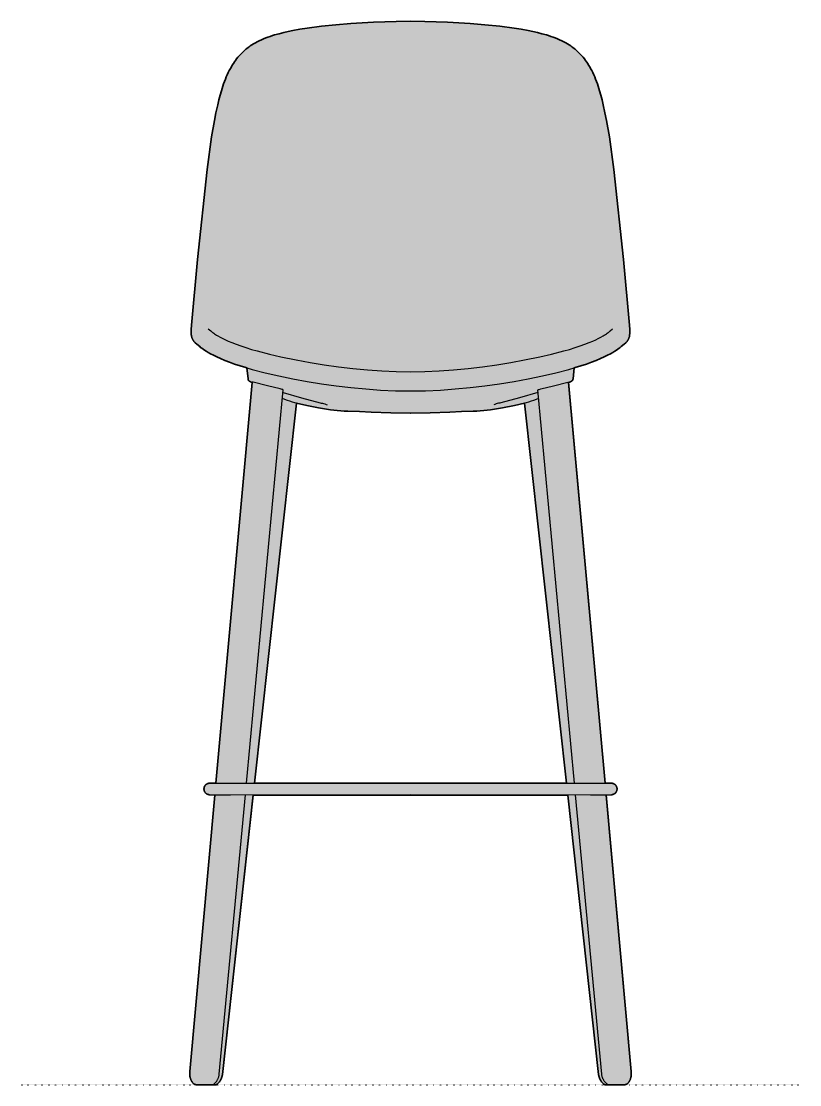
# Model space of a CAD drawing. Header units: millimetres. Extents: x 0 to 1859, y -911 to 1112.
# Drawn here: x 0 to 814, y 0 to 1112 of the extents above; entities that cross this region are included whole.
import ezdxf

# ---------------------------------------------------------------- set-up
doc = ezdxf.new("R2010")
doc.units = ezdxf.units.MM
doc.linetypes.add('Dots', pattern=[1, 0, -1])
doc.layers.add('Blocks', color=7, linetype='Continuous')
doc.layers.add('Blocks$Fill', color=7, linetype='Continuous', true_color=0xffffff)
for name, color, linetype, lineweight, true_color in [('Blocks$Inner', 7, 'Continuous', 25, 0x007f00), ('Blocks$Outline', 7, 'Continuous', 35, 0xff3f3f), ('Groud', 7, 'Dots', 25, 0x243775)]:
    doc.layers.add(name, color=color, linetype=linetype, lineweight=lineweight, true_color=true_color)

# ---------------------------------------------------------------- blocks, each defined once
blk = doc.blocks.new('Neu 12 Barstool Front')
at = {"layer": 'Blocks$Fill'}
h = blk.add_hatch(color=256, dxfattribs=at)
h.paths.add_polyline_path([(177.7, 789.6), (184.2, 862.6), (194.3, 956.7), (199, 990.9), (201.9, 1007.9), (203.6, 1016.2), (205.4, 1024.5), (206.6, 1029.5), (207.9, 1034.4), (209.3, 1039.2), (210.8, 1044), (211.6, 1046.4), (212.5, 1048.8), (213.4, 1051.2), (214.4, 1053.6), (215.4, 1055.9), (216.4, 1058.1), (217.5, 1060.3), (218.7, 1062.5), (219.7, 1064.3), (220.7, 1066), (221.8, 1067.7), (222.9, 1069.3), (224, 1070.9), (225.2, 1072.5), (226.4, 1074.1), (227.8, 1075.7), (229.1, 1077.2), (230.5, 1078.6), (231.6, 1079.6), (232.7, 1080.6), (233.7, 1081.6), (234.8, 1082.5), (236, 1083.4), (237.1, 1084.3), (238.3, 1085.2), (239.5, 1086), (241.2, 1087.1), (243, 1088.2), (244.8, 1089.3), (246.6, 1090.3), (248.8, 1091.4), (251.1, 1092.4), (253.3, 1093.4), (255.6, 1094.4), (257.9, 1095.2), (260.2, 1096), (262.6, 1096.8), (264.9, 1097.5), (269.6, 1098.8), (274.4, 1100), (279.2, 1101.1), (284.1, 1102.1), (291.4, 1103.4), (298.8, 1104.6), (313.8, 1106.6), (329.1, 1108.2), (344.6, 1109.4), (368.2, 1110.8), (391.9, 1111.6), (407, 1111.8), (422.1, 1111.6), (445.8, 1110.8), (469.4, 1109.4), (484.9, 1108.2), (500.3, 1106.6), (515.3, 1104.6), (522.7, 1103.4), (529.9, 1102.1), (534.8, 1101.1), (539.7, 1100), (544.4, 1098.8), (549.1, 1097.5), (551.5, 1096.8), (553.8, 1096), (556.1, 1095.2), (558.4, 1094.4), (560.7, 1093.4), (563, 1092.4), (565.2, 1091.4), (567.4, 1090.3), (569.3, 1089.3), (571.1, 1088.2), (572.9, 1087.1), (574.6, 1086), (575.8, 1085.2), (576.9, 1084.3), (578.1, 1083.4), (579.2, 1082.5), (580.3, 1081.6), (581.4, 1080.6), (582.5, 1079.6), (583.5, 1078.6), (584.9, 1077.2), (586.3, 1075.7), (587.6, 1074.1), (588.9, 1072.5), (590.1, 1070.9), (591.2, 1069.3), (592.3, 1067.7), (593.3, 1066), (594.4, 1064.3), (595.4, 1062.5), (596.5, 1060.3), (597.6, 1058.1), (598.7, 1055.9), (599.7, 1053.6), (600.6, 1051.2), (601.5, 1048.8), (602.4, 1046.4), (603.2, 1044), (604.7, 1039.2), (606.1, 1034.4), (607.4, 1029.5), (608.6, 1024.5), (610.4, 1016.2), (612.1, 1007.9), (615.1, 990.9), (619.7, 956.7), (629.8, 862.6), (636.1, 794.1), (636.3, 789.6), (636.4, 788.4), (636.4, 787.2), (636.4, 786.3), (636.3, 785.3), (636.3, 784.5), (636.2, 784.2), (636.2, 783.8), (636.1, 783.4), (636.1, 783.1), (636, 782.7), (636, 782.4), (635.9, 782), (635.8, 781.7), (635.7, 781.4), (635.6, 781.1), (635.5, 780.8), (635.4, 780.5), (635.3, 780.2), (635.1, 779.9), (635, 779.6), (634.9, 779.3), (634.7, 779), (634.6, 778.7), (634.4, 778.4), (634.2, 778.1), (634, 777.9), (633.9, 777.6), (633.7, 777.3), (633.5, 777.1), (633.2, 776.8), (633, 776.6), (632.8, 776.3), (632.6, 776.1), (632.3, 775.8), (632.1, 775.6), (630.5, 774.2), (627.4, 771.6), (626.4, 770.8), (625.3, 769.9), (623.9, 769), (622.4, 767.9), (620.7, 766.8), (618.7, 765.6), (616.1, 764.2), (613.1, 762.6), (609.7, 760.9), (605.7, 759.1), (601.3, 757.2), (596.4, 755.4), (591, 753.4), (585.2, 751.5), (579.1, 749.7), (578.2, 749.4), (577, 737.7), (577, 737.6), (576.9, 737.6), (576.9, 737.5), (576.9, 737.4), (576.9, 737.3), (576.9, 737.3), (576.8, 737.2), (576.8, 737.1), (576.8, 737), (576.8, 737), (576.7, 736.9), (576.7, 736.8), (576.7, 736.7), (576.6, 736.7), (576.6, 736.6), (576.6, 736.6), (576.5, 736.5), (576.5, 736.4), (576.4, 736.4), (576.4, 736.3), (576.4, 736.3), (576.3, 736.2), (576.3, 736.2), (576.2, 736.1), (576.2, 736), (576.1, 736), (576, 735.9), (575.9, 735.8), (575.9, 735.8), (575.8, 735.7), (575.7, 735.6), (575.7, 735.6), (575.6, 735.6), (575.6, 735.5), (575.5, 735.5), (575.4, 735.5), (575.4, 735.4), (575.2, 735.4), (575.2, 735.3), (575, 735.2), (574.8, 735.2), (574.3, 735), (572.4, 734.3), (610.5, 315.2), (617.2, 315.2), (617.3, 315.2), (617.5, 315.2), (617.6, 315.2), (617.8, 315.1), (617.9, 315.1), (618, 315.1), (618.2, 315.1), (618.3, 315), (618.5, 315), (618.6, 315), (618.7, 314.9), (618.9, 314.9), (619, 314.8), (619.2, 314.8), (619.3, 314.7), (619.4, 314.7), (619.6, 314.6), (619.7, 314.6), (619.8, 314.5), (620, 314.4), (620.1, 314.3), (620.2, 314.3), (620.3, 314.2), (620.5, 314.1), (620.6, 314), (620.7, 313.9), (620.8, 313.8), (620.9, 313.7), (621, 313.6), (621.2, 313.5), (621.3, 313.4), (621.4, 313.3), (621.5, 313.2), (621.6, 313.1), (621.6, 313), (621.7, 312.9), (621.8, 312.8), (621.9, 312.7), (622, 312.5), (622.1, 312.4), (622.2, 312.3), (622.2, 312.2), (622.3, 312), (622.4, 311.9), (622.4, 311.8), (622.5, 311.6), (622.6, 311.5), (622.6, 311.3), (622.7, 311.2), (622.7, 311.1), (622.8, 310.9), (622.8, 310.8), (622.8, 310.6), (622.9, 310.5), (622.9, 310.4), (622.9, 310.2), (622.9, 310.1), (623, 309.9), (623, 309.8), (623, 309.6), (623, 309.5), (623, 309.3), (623, 309.2), (623, 309), (623, 308.9), (623, 308.8), (623, 308.6), (623, 308.5), (622.9, 308.3), (622.9, 308.2), (622.9, 308), (622.9, 307.9), (622.8, 307.7), (622.8, 307.6), (622.8, 307.5), (622.7, 307.3), (622.7, 307.2), (622.6, 307), (622.6, 306.9), (622.5, 306.8), (622.4, 306.6), (622.4, 306.5), (622.3, 306.4), (622.2, 306.2), (622.2, 306.1), (622.1, 306), (622, 305.8), (621.9, 305.7), (621.8, 305.6), (621.7, 305.5), (621.6, 305.4), (621.6, 305.3), (621.5, 305.2), (621.4, 305.1), (621.3, 304.9), (621.2, 304.9), (621.1, 304.8), (621, 304.7), (620.9, 304.6), (620.8, 304.5), (620.6, 304.4), (620.5, 304.3), (620.4, 304.2), (620.3, 304.2), (620.2, 304.1), (620.1, 304), (619.9, 304), (619.8, 303.9), (619.7, 303.8), (619.6, 303.8), (619.5, 303.7), (619.4, 303.7), (619.2, 303.6), (619.1, 303.6), (619, 303.5), (618.9, 303.5), (618.7, 303.4), (618.6, 303.4), (618.5, 303.4), (618.3, 303.3), (618.2, 303.3), (618.1, 303.3), (617.9, 303.3), (617.8, 303.2), (617.7, 303.2), (617.5, 303.2), (611.6, 302.8), (637.9, 13.5), (637.9, 12.9), (637.9, 12.3), (637.9, 11.7), (637.9, 11.1), (637.9, 10.4), (637.8, 9.8), (637.7, 9.2), (637.6, 8.5), (637.5, 7.9), (637.4, 7.6), (637.3, 7.3), (637.2, 7), (637.2, 6.7), (637.1, 6.4), (637, 6.1), (636.9, 5.8), (636.8, 5.5), (636.6, 5.2), (636.5, 4.9), (636.4, 4.7), (636.3, 4.4), (636.1, 4.1), (636, 3.9), (635.9, 3.6), (635.7, 3.4), (635.6, 3.1), (635.4, 2.9), (635.3, 2.7), (635.1, 2.5), (634.9, 2.3), (634.8, 2.1), (634.6, 1.9), (634.5, 1.7), (634.3, 1.6), (634.1, 1.4), (633.9, 1.2), (633.8, 1.1), (633.6, 1), (633.5, 0.9), (633.4, 0.8), (633.3, 0.8), (633.2, 0.7), (633.2, 0.7), (633.1, 0.6), (633, 0.6), (632.9, 0.5), (632.8, 0.5), (632.7, 0.4), (632.6, 0.4), (632.5, 0.4), (632.5, 0.3), (632.4, 0.3), (632.3, 0.3), (632.2, 0.2), (632.1, 0.2), (632, 0.2), (631.9, 0.1), (631.8, 0.1), (631.8, 0.1), (631.7, 0.1), (631.6, 0.1), (631.5, 0.1), (631.4, 0), (631.3, 0), (631.2, 0), (631.2, 0), (631.1, 0), (631, 0), (623.7, 0), (610.2, 0), (609.8, 0.3), (609.3, 0.6), (608.9, 0.9), (608.5, 1.3), (608.2, 1.6), (607.8, 2), (607.4, 2.4), (607.1, 2.8), (606.8, 3.2), (606.5, 3.6), (606.2, 4), (605.9, 4.5), (605.6, 4.9), (605.3, 5.4), (605.1, 5.8), (604.9, 6.3), (604.7, 6.8), (604.5, 7.3), (604.3, 7.8), (604.2, 8.3), (604, 8.8), (603.9, 9.3), (603.8, 9.8), (603.7, 10.3), (603.7, 10.8), (571.5, 302.6), (242.5, 302.6), (210.3, 10.3), (210.2, 9.8), (210.1, 9.3), (210, 8.8), (209.9, 8.3), (209.7, 7.8), (209.5, 7.3), (209.4, 6.8), (209.2, 6.3), (208.9, 5.8), (208.7, 5.4), (208.4, 4.9), (208.2, 4.5), (207.9, 4), (207.6, 3.6), (207.3, 3.2), (206.9, 2.8), (206.6, 2.4), (206.2, 2), (205.9, 1.6), (205.5, 1.3), (205.1, 0.9), (204.7, 0.6), (204.3, 0.3), (203.9, 0), (200.4, 0), (183, 0), (183, 0), (182.9, 0), (182.8, 0), (182.7, 0), (182.6, 0), (182.5, 0.1), (182.5, 0.1), (182.4, 0.1), (182.3, 0.1), (182.2, 0.1), (182.1, 0.1), (182, 0.2), (181.9, 0.2), (181.9, 0.2), (181.8, 0.3), (181.7, 0.3), (181.6, 0.3), (181.5, 0.4), (181.4, 0.4), (181.3, 0.4), (181.2, 0.5), (181.2, 0.5), (181.1, 0.6), (181, 0.6), (180.9, 0.7), (180.8, 0.7), (180.7, 0.8), (180.6, 0.8), (180.5, 0.9), (180.4, 1), (180.3, 1.1), (180.1, 1.2), (179.9, 1.4), (179.8, 1.6), (179.6, 1.7), (179.4, 1.9), (179.3, 2.1), (179.1, 2.3), (178.9, 2.5), (178.8, 2.7), (178.6, 2.9), (178.5, 3.1), (178.3, 3.4), (178.2, 3.6), (178, 3.9), (177.9, 4.1), (177.8, 4.4), (177.6, 4.7), (177.5, 4.9), (177.4, 5.2), (177.3, 5.5), (177.2, 5.8), (177.1, 6.1), (177, 6.4), (176.9, 6.7), (176.8, 7), (176.7, 7.3), (176.6, 7.6), (176.6, 7.9), (176.4, 8.5), (176.3, 9.2), (176.2, 9.8), (176.2, 10.4), (176.1, 11.1), (176.1, 11.7), (176.1, 12.3), (176.1, 12.9), (176.1, 13.5), (176.2, 14), (202.5, 302.8), (196.4, 303.2), (196.2, 303.2), (196.1, 303.3), (196, 303.3), (195.8, 303.3), (195.7, 303.3), (195.6, 303.4), (195.4, 303.4), (195.3, 303.4), (195.2, 303.5), (195.1, 303.5), (194.9, 303.6), (194.8, 303.6), (194.7, 303.7), (194.6, 303.7), (194.4, 303.8), (194.3, 303.8), (194.2, 303.9), (194.1, 304), (194, 304), (193.9, 304.1), (193.8, 304.2), (193.7, 304.2), (193.5, 304.3), (193.4, 304.4), (193.3, 304.5), (193.2, 304.6), (193.1, 304.7), (193, 304.8), (192.9, 304.9), (192.8, 304.9), (192.7, 305.1), (192.6, 305.2), (192.5, 305.3), (192.4, 305.4), (192.3, 305.5), (192.2, 305.6), (192.1, 305.7), (192, 305.8), (192, 306), (191.9, 306.1), (191.8, 306.2), (191.7, 306.4), (191.7, 306.5), (191.6, 306.6), (191.5, 306.8), (191.5, 306.9), (191.4, 307), (191.4, 307.2), (191.3, 307.3), (191.3, 307.5), (191.2, 307.6), (191.2, 307.7), (191.2, 307.9), (191.1, 308), (191.1, 308.2), (191.1, 308.3), (191.1, 308.5), (191.1, 308.6), (191, 308.8), (191, 308.9), (191, 309), (191, 309.2), (191, 309.3), (191, 309.5), (191, 309.6), (191.1, 309.8), (191.1, 309.9), (191.1, 310.1), (191.1, 310.2), (191.1, 310.4), (191.2, 310.5), (191.2, 310.6), (191.2, 310.8), (191.3, 310.9), (191.3, 311.1), (191.4, 311.2), (191.4, 311.3), (191.5, 311.5), (191.5, 311.6), (191.6, 311.8), (191.7, 311.9), (191.7, 312), (191.8, 312.2), (191.9, 312.3), (192, 312.4), (192, 312.5), (192.1, 312.7), (192.2, 312.8), (192.3, 312.9), (192.4, 313), (192.5, 313.1), (192.6, 313.2), (192.7, 313.3), (192.8, 313.4), (192.9, 313.5), (193, 313.6), (193.1, 313.7), (193.2, 313.8), (193.3, 313.9), (193.5, 314), (193.6, 314.1), (193.7, 314.2), (193.8, 314.3), (193.9, 314.3), (194.1, 314.4), (194.2, 314.5), (194.3, 314.6), (194.5, 314.6), (194.6, 314.7), (194.7, 314.7), (194.9, 314.8), (195, 314.8), (195.2, 314.9), (195.3, 314.9), (195.4, 315), (195.6, 315), (195.7, 315), (195.9, 315.1), (196, 315.1), (196.1, 315.1), (196.3, 315.1), (196.4, 315.2), (196.6, 315.2), (196.7, 315.2), (196.9, 315.2), (203.6, 315.2), (241.6, 734.3), (239.2, 735.2), (239.1, 735.2), (238.9, 735.3), (238.8, 735.4), (238.7, 735.4), (238.6, 735.5), (238.5, 735.5), (238.5, 735.5), (238.4, 735.6), (238.4, 735.6), (238.3, 735.6), (238.3, 735.7), (238.2, 735.8), (238.1, 735.8), (238, 735.9), (238, 736), (237.9, 736), (237.8, 736.1), (237.8, 736.2), (237.7, 736.2), (237.7, 736.3), (237.6, 736.3), (237.6, 736.4), (237.6, 736.4), (237.5, 736.5), (237.5, 736.6), (237.5, 736.6), (237.4, 736.7), (237.4, 736.7), (237.3, 736.8), (237.3, 736.9), (237.3, 737), (237.3, 737), (237.2, 737.1), (237.2, 737.2), (237.2, 737.3), (237.2, 737.3), (237.1, 737.4), (237.1, 737.5), (237.1, 737.6), (237.1, 737.6), (237.1, 737.7), (237.1, 737.8), (235.9, 749.4), (228.8, 751.5), (223, 753.4), (217.7, 755.4), (212.8, 757.2), (208.3, 759.1), (204.4, 760.9), (200.9, 762.6), (197.9, 764.2), (195.3, 765.6), (193.4, 766.8), (191.7, 767.9), (190.1, 769), (188.8, 769.9), (187.6, 770.8), (186.7, 771.6), (183.6, 774.2), (182, 775.6), (181.7, 775.8), (181.5, 776.1), (181.2, 776.3), (181, 776.6), (180.8, 776.8), (180.6, 777.1), (180.4, 777.3), (180.2, 777.6), (180, 777.9), (179.8, 778.1), (179.6, 778.4), (179.5, 778.7), (179.3, 779), (179.2, 779.3), (179, 779.6), (178.9, 779.9), (178.8, 780.2), (178.7, 780.5), (178.5, 780.8), (178.4, 781.1), (178.3, 781.4), (178.3, 781.7), (178.2, 782), (178.1, 782.4), (178, 782.7), (178, 783.1), (177.9, 783.4), (177.8, 783.8), (177.8, 784.2), (177.8, 784.5), (177.7, 785.3), (177.7, 786.3), (177.7, 787.2), (177.7, 788.4)], flags=0)
h.paths.add_polyline_path([(526.2, 712.6), (503.2, 707.7), (490.8, 705.6), (487.2, 705.1), (483.6, 704.7), (479.9, 704.5), (476.3, 704.3), (427.6, 702.3), (407.1, 702), (386.4, 702.3), (365.8, 703.2), (334.1, 704.5), (330.5, 704.7), (326.9, 705.1), (323.3, 705.6), (310.8, 707.7), (298.5, 710.2), (287.8, 712.6), (243.9, 315.2), (570.1, 315.2)], flags=0)
at = {"layer": 'Blocks$Inner'}
blk.add_lwpolyline([(177.7, 789.6), (177.7, 788.4), (177.7, 787.2), (177.7, 786.3), (177.7, 785.3), (177.8, 784.5), (177.8, 784.2), (177.8, 783.8), (177.9, 783.4), (178, 783.1), (178, 782.7), (178.1, 782.4), (178.2, 782), (178.3, 781.7), (178.3, 781.4), (178.4, 781.1), (178.5, 780.8), (178.7, 780.5), (178.8, 780.2), (178.9, 779.9), (179, 779.6), (179.2, 779.3), (179.3, 779), (179.5, 778.7), (179.6, 778.4), (179.8, 778.1), (180, 777.9), (180.2, 777.6), (180.4, 777.3), (180.6, 777.1), (180.8, 776.8), (181, 776.6), (181.2, 776.3), (181.5, 776.1), (181.7, 775.8), (182, 775.6), (183.6, 774.2), (186.7, 771.6), (187.6, 770.8), (188.8, 769.9), (190.1, 769), (191.7, 767.9), (193.4, 766.8), (195.3, 765.6), (197.9, 764.2), (200.9, 762.6), (204.4, 760.9), (208.3, 759.1), (212.8, 757.2), (217.7, 755.4), (223, 753.4), (228.8, 751.5), (234.9, 749.7), (241.4, 747.8), (254.9, 744.3), (269.2, 741), (283.9, 738), (298.8, 735.3), (313.9, 732.9), (329.2, 730.7), (344.6, 728.9), (360.2, 727.4), (375.8, 726.2), (391.4, 725.5), (407, 725.3), (422.6, 725.5), (438.3, 726.2), (453.9, 727.4), (469.4, 728.9), (484.9, 730.7), (500.2, 732.9), (515.3, 735.3), (530.2, 738), (544.9, 741), (559.1, 744.3), (572.7, 747.8), (579.1, 749.7), (585.2, 751.5), (591, 753.4), (596.4, 755.4), (601.3, 757.2), (605.7, 759.1), (609.7, 760.9), (613.1, 762.6), (616.1, 764.2), (618.7, 765.6), (620.7, 766.8), (622.4, 767.9), (623.9, 769), (625.3, 769.9), (626.4, 770.8), (627.4, 771.6), (630.5, 774.2), (632.1, 775.6), (632.3, 775.8), (632.6, 776.1), (632.8, 776.3), (633, 776.6), (633.2, 776.8), (633.5, 777.1), (633.7, 777.3), (633.9, 777.6), (634, 777.9), (634.2, 778.1), (634.4, 778.4), (634.6, 778.7), (634.7, 779), (634.9, 779.3), (635, 779.6), (635.1, 779.9), (635.3, 780.2), (635.4, 780.5), (635.5, 780.8), (635.6, 781.1), (635.7, 781.4), (635.8, 781.7), (635.9, 782), (636, 782.4), (636, 782.7), (636.1, 783.1), (636.1, 783.4), (636.2, 783.8), (636.2, 784.2), (636.3, 784.5), (636.3, 785.3), (636.4, 786.3), (636.4, 787.2), (636.4, 788.4), (636.3, 789.6), (636.1, 794.1), (629.8, 862.6), (619.7, 956.7), (615.1, 990.9), (612.1, 1007.9), (610.4, 1016.2), (608.6, 1024.5), (607.4, 1029.5), (606.1, 1034.4), (604.7, 1039.2), (603.2, 1044), (602.4, 1046.4), (601.5, 1048.8), (600.6, 1051.2), (599.7, 1053.6), (598.7, 1055.9), (597.6, 1058.1), (596.5, 1060.3), (595.4, 1062.5), (594.4, 1064.3), (593.3, 1066), (592.3, 1067.7), (591.2, 1069.3), (590.1, 1070.9), (588.9, 1072.5), (587.6, 1074.1), (586.3, 1075.7), (584.9, 1077.2), (583.5, 1078.6), (582.5, 1079.6), (581.4, 1080.6), (580.3, 1081.6), (579.2, 1082.5), (578.1, 1083.4), (576.9, 1084.3), (575.8, 1085.2), (574.6, 1086), (572.9, 1087.1), (571.1, 1088.2), (569.3, 1089.3), (567.4, 1090.3), (565.2, 1091.4), (563, 1092.4), (560.7, 1093.4), (558.4, 1094.4), (556.1, 1095.2), (553.8, 1096), (551.5, 1096.8), (549.1, 1097.5), (544.4, 1098.8), (539.7, 1100), (534.8, 1101.1), (529.9, 1102.1), (522.7, 1103.4), (515.3, 1104.6), (500.3, 1106.6), (484.9, 1108.2), (469.4, 1109.4), (445.8, 1110.8), (422.1, 1111.6), (407, 1111.8), (391.9, 1111.6), (368.2, 1110.8), (344.6, 1109.4), (329.1, 1108.2), (313.8, 1106.6), (298.8, 1104.6), (291.4, 1103.4), (284.1, 1102.1), (279.2, 1101.1), (274.4, 1100), (269.6, 1098.8), (264.9, 1097.5), (262.6, 1096.8), (260.2, 1096), (257.9, 1095.2), (255.6, 1094.4), (253.3, 1093.4), (251.1, 1092.4), (248.8, 1091.4), (246.6, 1090.3), (244.8, 1089.3), (243, 1088.2), (241.2, 1087.1), (239.5, 1086), (238.3, 1085.2), (237.1, 1084.3), (236, 1083.4), (234.8, 1082.5), (233.7, 1081.6), (232.7, 1080.6), (231.6, 1079.6), (230.5, 1078.6), (229.1, 1077.2), (227.8, 1075.7), (226.4, 1074.1), (225.2, 1072.5), (224, 1070.9), (222.9, 1069.3), (221.8, 1067.7), (220.7, 1066), (219.7, 1064.3), (218.7, 1062.5), (217.5, 1060.3), (216.4, 1058.1), (215.4, 1055.9), (214.4, 1053.6), (213.4, 1051.2), (212.5, 1048.8), (211.6, 1046.4), (210.8, 1044), (209.3, 1039.2), (207.9, 1034.4), (206.6, 1029.5), (205.4, 1024.5), (203.6, 1016.2), (201.9, 1007.9), (199, 990.9), (194.3, 956.7), (184.2, 862.6), (178, 794.1)], close=True, dxfattribs=at)
for points in [[(195.6, 790.2), (198.3, 788), (199.3, 787.1), (199.7, 786.7), (200.2, 786.3), (201.2, 785.6), (202.2, 784.9), (203.2, 784.3), (204.3, 783.6), (205.5, 782.9), (207.9, 781.5), (209.3, 780.7), (210.8, 780), (213.4, 778.7), (216.3, 777.4), (220.2, 775.8), (224.6, 774.1), (229.5, 772.4), (234.9, 770.6), (240.6, 768.8), (246.7, 767.1), (259.7, 763.7), (271.6, 761), (287.6, 757.7), (302.1, 755), (316.9, 752.6), (331.8, 750.6), (346.8, 748.8), (361.9, 747.3), (377.1, 746.2), (392, 745.5), (407, 745.3), (422, 745.5), (437, 746.2), (452.1, 747.3), (467.3, 748.8), (482.3, 750.6), (497.2, 752.6), (511.9, 755), (526.4, 757.7), (542.4, 761), (554.4, 763.7), (567.3, 767.1), (573.4, 768.8), (579.2, 770.6), (584.5, 772.4), (589.4, 774.1), (593.9, 775.8), (597.8, 777.4), (600.7, 778.7), (603.2, 780), (604.7, 780.7), (606.1, 781.5), (608.5, 782.9), (609.7, 783.6), (610.9, 784.3), (611.9, 784.9), (612.8, 785.6), (613.8, 786.3), (614.3, 786.7), (614.8, 787.1), (615.8, 788), (618.4, 790.2)], [(235.9, 749.4), (237.1, 737.8), (237.1, 737.7), (237.1, 737.6), (237.1, 737.6), (237.1, 737.5), (237.1, 737.4), (237.2, 737.3), (237.2, 737.3), (237.2, 737.2), (237.2, 737.1), (237.3, 737), (237.3, 737), (237.3, 736.9), (237.3, 736.8), (237.4, 736.7), (237.4, 736.7), (237.5, 736.6), (237.5, 736.6), (237.5, 736.5), (237.6, 736.4), (237.6, 736.4), (237.6, 736.3), (237.7, 736.3), (237.7, 736.2), (237.8, 736.2), (237.8, 736.1), (237.9, 736), (238, 736), (238, 735.9), (238.1, 735.8), (238.2, 735.8), (238.3, 735.7), (238.3, 735.6), (238.4, 735.6), (238.4, 735.6), (238.5, 735.5), (238.5, 735.5), (238.6, 735.5), (238.7, 735.4), (238.8, 735.4), (238.9, 735.3), (239.1, 735.2), (239.2, 735.2), (239.7, 735), (241.6, 734.3)], [(578.2, 749.4), (577, 737.8), (577, 737.7), (577, 737.6), (576.9, 737.6), (576.9, 737.5), (576.9, 737.4), (576.9, 737.3), (576.9, 737.3), (576.8, 737.2), (576.8, 737.1), (576.8, 737), (576.8, 737), (576.7, 736.9), (576.7, 736.8), (576.7, 736.7), (576.6, 736.7), (576.6, 736.6), (576.6, 736.6), (576.5, 736.5), (576.5, 736.4), (576.4, 736.4), (576.4, 736.3), (576.4, 736.3), (576.3, 736.2), (576.3, 736.2), (576.2, 736.1), (576.2, 736), (576.1, 736), (576, 735.9), (575.9, 735.8), (575.9, 735.8), (575.8, 735.7), (575.7, 735.6), (575.7, 735.6), (575.6, 735.6), (575.6, 735.5), (575.5, 735.5), (575.4, 735.5), (575.4, 735.4), (575.2, 735.4), (575.2, 735.3), (575, 735.2), (574.8, 735.2), (574.3, 735), (572.4, 734.3)], [(235.5, 315.2), (274, 726.4), (274, 726.4), (274, 726.4), (274, 726.4), (274, 726.4), (274, 726.4), (274, 726.4), (274, 726.4), (274, 726.4), (274, 726.4), (274, 726.4), (274, 726.4), (274, 726.4), (274, 726.4), (274, 726.4), (274, 726.4), (274, 726.4), (274, 726.4), (274, 726.4), (274, 726.4), (274, 726.4), (274, 726.4), (274, 726.4), (274, 726.4), (274, 726.4), (274, 726.4), (273.9, 726.4), (273.9, 726.5), (273.9, 726.5), (273.9, 726.5), (273.8, 726.5), (273.8, 726.5), (273.7, 726.5), (273.7, 726.6), (273.5, 726.6), (273.4, 726.7), (273.2, 726.7), (272.7, 726.9), (270.8, 727.4), (257.6, 730.6), (242.5, 734.4), (242, 734.5), (241.8, 734.5), (241.8, 734.5), (241.7, 734.5), (241.7, 734.5), (241.7, 734.5), (241.7, 734.5), (241.7, 734.5), (241.7, 734.5), (241.7, 734.5), (241.7, 734.5), (241.7, 734.5), (241.7, 734.5), (241.6, 734.5), (241.6, 734.5), (241.6, 734.5), (203.6, 315.2)], [(578.5, 315.2), (540, 726.4), (540, 726.4), (540, 726.4), (540, 726.4), (540, 726.4), (540, 726.4), (540, 726.4), (540, 726.4), (540, 726.4), (540, 726.4), (540, 726.4), (540, 726.4), (540, 726.4), (540, 726.4), (540, 726.4), (540, 726.4), (540, 726.4), (540.1, 726.4), (540.1, 726.4), (540.1, 726.4), (540.1, 726.4), (540.1, 726.4), (540.1, 726.4), (540.1, 726.4), (540.1, 726.4), (540.1, 726.4), (540.1, 726.4), (540.1, 726.5), (540.1, 726.5), (540.2, 726.5), (540.2, 726.5), (540.2, 726.5), (540.3, 726.5), (540.4, 726.6), (540.5, 726.6), (540.7, 726.7), (540.9, 726.7), (541.4, 726.9), (543.2, 727.4), (556.4, 730.6), (571.6, 734.4), (572.1, 734.5), (572.2, 734.5), (572.3, 734.5), (572.3, 734.5), (572.3, 734.5), (572.3, 734.5), (572.4, 734.5), (572.4, 734.5), (572.4, 734.5), (572.4, 734.5), (572.4, 734.5), (572.4, 734.5), (572.4, 734.5), (572.4, 734.5), (572.4, 734.5), (572.4, 734.5), (610.5, 315.2)], [(273.8, 723.8), (293.1, 718.1), (312.6, 712.9), (313.6, 712.7), (314.9, 712.4), (316.2, 712.1), (317.5, 711.7), (318.7, 711.3), (319.9, 710.8)], [(540.3, 723.8), (520.9, 718.1), (501.4, 712.9), (500.4, 712.7), (499.1, 712.4), (497.8, 712.1), (496.6, 711.7), (495.3, 711.3), (494.1, 710.8)], [(243.9, 315.2), (287.8, 712.6)], [(540.9, 717.3), (538.3, 716.3), (535.7, 715.3), (533.1, 714.5), (530.5, 713.7), (527.9, 713), (515.6, 710.2), (503.2, 707.7), (490.8, 705.6), (487.2, 705.1), (483.6, 704.7), (479.9, 704.5), (476.3, 704.3), (472.7, 704.2), (460.4, 703.8), (448.2, 703.2), (427.6, 702.3), (407.1, 702), (407, 702), (407, 702), (386.4, 702.3), (365.8, 703.2), (353.6, 703.8), (341.4, 704.2), (337.7, 704.3), (334.1, 704.5), (330.5, 704.7), (326.9, 705.1), (323.3, 705.6), (310.8, 707.7), (298.5, 710.2), (286.2, 713), (283.5, 713.7), (280.9, 714.5), (278.3, 715.3), (275.7, 716.3), (273.2, 717.3)], [(570.1, 315.2), (526.2, 712.6)], [(202.5, 302.8), (196.7, 303.2), (196.5, 303.2), (196.4, 303.2), (196.2, 303.2), (196.1, 303.3), (196, 303.3), (195.8, 303.3), (195.7, 303.3), (195.6, 303.4), (195.4, 303.4), (195.3, 303.4), (195.2, 303.5), (195.1, 303.5), (194.9, 303.6), (194.8, 303.6), (194.7, 303.7), (194.6, 303.7), (194.4, 303.8), (194.3, 303.8), (194.2, 303.9), (194.1, 304), (194, 304), (193.9, 304.1), (193.8, 304.2), (193.7, 304.2), (193.5, 304.3), (193.4, 304.4), (193.3, 304.5), (193.2, 304.6), (193.1, 304.7), (193, 304.8), (192.9, 304.9), (192.8, 304.9), (192.7, 305.1), (192.6, 305.2), (192.5, 305.3), (192.4, 305.4), (192.3, 305.5), (192.2, 305.6), (192.1, 305.7), (192, 305.8), (192, 306), (191.9, 306.1), (191.8, 306.2), (191.7, 306.4), (191.7, 306.5), (191.6, 306.6), (191.5, 306.8), (191.5, 306.9), (191.4, 307), (191.4, 307.2), (191.3, 307.3), (191.3, 307.5), (191.2, 307.6), (191.2, 307.7), (191.2, 307.9), (191.1, 308), (191.1, 308.2), (191.1, 308.3), (191.1, 308.5), (191.1, 308.6), (191, 308.8), (191, 308.9), (191, 309), (191, 309.2), (191, 309.3), (191, 309.5), (191, 309.6), (191.1, 309.8), (191.1, 309.9), (191.1, 310.1), (191.1, 310.2), (191.1, 310.4), (191.2, 310.5), (191.2, 310.6), (191.2, 310.8), (191.3, 310.9), (191.3, 311.1), (191.4, 311.2), (191.4, 311.3), (191.5, 311.5), (191.5, 311.6), (191.6, 311.8), (191.7, 311.9), (191.7, 312), (191.8, 312.2), (191.9, 312.3), (192, 312.4), (192, 312.5), (192.1, 312.7), (192.2, 312.8), (192.3, 312.9), (192.4, 313), (192.5, 313.1), (192.6, 313.2), (192.7, 313.3), (192.8, 313.4), (192.9, 313.5), (193, 313.6), (193.1, 313.7), (193.2, 313.8), (193.3, 313.9), (193.5, 314), (193.6, 314.1), (193.7, 314.2), (193.8, 314.3), (193.9, 314.3), (194.1, 314.4), (194.2, 314.5), (194.3, 314.6), (194.5, 314.6), (194.6, 314.7), (194.7, 314.7), (194.9, 314.8), (195, 314.8), (195.2, 314.9), (195.3, 314.9), (195.4, 315), (195.6, 315), (195.7, 315), (195.9, 315.1), (196, 315.1), (196.1, 315.1), (196.3, 315.1), (196.4, 315.2), (196.6, 315.2), (196.7, 315.2), (196.9, 315.2), (218.8, 315.2), (407, 315.3), (595.2, 315.2), (617.2, 315.2), (617.3, 315.2), (617.5, 315.2), (617.6, 315.2), (617.8, 315.1), (617.9, 315.1), (618, 315.1), (618.2, 315.1), (618.3, 315), (618.5, 315), (618.6, 315), (618.7, 314.9), (618.9, 314.9), (619, 314.8), (619.2, 314.8), (619.3, 314.7), (619.4, 314.7), (619.6, 314.6), (619.7, 314.6), (619.8, 314.5), (620, 314.4), (620.1, 314.3), (620.2, 314.3), (620.3, 314.2), (620.5, 314.1), (620.6, 314), (620.7, 313.9), (620.8, 313.8), (620.9, 313.7), (621, 313.6), (621.2, 313.5), (621.3, 313.4), (621.4, 313.3), (621.5, 313.2), (621.6, 313.1), (621.6, 313), (621.7, 312.9), (621.8, 312.8), (621.9, 312.7), (622, 312.5), (622.1, 312.4), (622.2, 312.3), (622.2, 312.2), (622.3, 312), (622.4, 311.9), (622.4, 311.8), (622.5, 311.6), (622.6, 311.5), (622.6, 311.3), (622.7, 311.2), (622.7, 311.1), (622.8, 310.9), (622.8, 310.8), (622.8, 310.6), (622.9, 310.5), (622.9, 310.4), (622.9, 310.2), (622.9, 310.1), (623, 309.9), (623, 309.8), (623, 309.6), (623, 309.5), (623, 309.3), (623, 309.2), (623, 309), (623, 308.9), (623, 308.8), (623, 308.6), (623, 308.5), (622.9, 308.3), (622.9, 308.2), (622.9, 308), (622.9, 307.9), (622.8, 307.7), (622.8, 307.6), (622.8, 307.5), (622.7, 307.3), (622.7, 307.2), (622.6, 307), (622.6, 306.9), (622.5, 306.8), (622.4, 306.6), (622.4, 306.5), (622.3, 306.4), (622.2, 306.2), (622.2, 306.1), (622.1, 306), (622, 305.8), (621.9, 305.7), (621.8, 305.6), (621.7, 305.5), (621.6, 305.4), (621.6, 305.3), (621.5, 305.2), (621.4, 305.1), (621.3, 304.9), (621.2, 304.9), (621.1, 304.8), (621, 304.7), (620.9, 304.6), (620.8, 304.5), (620.6, 304.4), (620.5, 304.3), (620.4, 304.2), (620.3, 304.2), (620.2, 304.1), (620.1, 304), (619.9, 304), (619.8, 303.9), (619.7, 303.8), (619.6, 303.8), (619.5, 303.7), (619.4, 303.7), (619.2, 303.6), (619.1, 303.6), (619, 303.5), (618.9, 303.5), (618.7, 303.4), (618.6, 303.4), (618.5, 303.4), (618.3, 303.3), (618.2, 303.3), (618.1, 303.3), (617.9, 303.3), (617.8, 303.2), (617.7, 303.2), (617.5, 303.2), (617.4, 303.2), (611.6, 302.8)], [(202.5, 303.2), (176.2, 14), (176.1, 13.5), (176.1, 12.9), (176.1, 12.3), (176.1, 11.7), (176.1, 11.1), (176.2, 10.4), (176.2, 9.8), (176.3, 9.2), (176.4, 8.5), (176.6, 7.9), (176.6, 7.6), (176.7, 7.3), (176.8, 7), (176.9, 6.7), (177, 6.4), (177.1, 6.1), (177.2, 5.8), (177.3, 5.5), (177.4, 5.2), (177.5, 4.9), (177.6, 4.7), (177.8, 4.4), (177.9, 4.1), (178, 3.9), (178.2, 3.6), (178.3, 3.4), (178.5, 3.1), (178.6, 2.9), (178.8, 2.7), (178.9, 2.5), (179.1, 2.3), (179.3, 2.1), (179.4, 1.9), (179.6, 1.7), (179.8, 1.6), (179.9, 1.4), (180.1, 1.2), (180.3, 1.1), (180.4, 1), (180.5, 0.9), (180.6, 0.8), (180.7, 0.8), (180.8, 0.7), (180.9, 0.7), (181, 0.6), (181.1, 0.6), (181.2, 0.5), (181.2, 0.5), (181.3, 0.4), (181.4, 0.4), (181.5, 0.4), (181.6, 0.3), (181.7, 0.3), (181.8, 0.3), (181.9, 0.2), (181.9, 0.2), (182, 0.2), (182.1, 0.1), (182.2, 0.1), (182.3, 0.1), (182.4, 0.1), (182.5, 0.1), (182.5, 0.1), (182.6, 0), (182.7, 0), (182.8, 0), (182.9, 0), (183, 0), (183, 0), (190.4, 0), (200.4, 0), (200.8, 0.3), (201.2, 0.6), (201.6, 0.9), (202, 1.3), (202.4, 1.6), (202.8, 2), (203.1, 2.3), (203.5, 2.7), (203.8, 3.1), (204.1, 3.5), (204.4, 3.9), (204.7, 4.4), (205, 4.8), (205.2, 5.3), (205.5, 5.7), (205.7, 6.2), (205.9, 6.7), (206.1, 7.1), (206.3, 7.6), (206.5, 8.1), (206.6, 8.6), (206.7, 9.1), (206.8, 9.6), (206.9, 10.1), (207, 10.7), (207.1, 11.2), (234.4, 303.2)], [(202.5, 302.8), (197, 303.2), (197, 303.2), (218.8, 303.2), (407, 303.3), (595.2, 303.2), (617, 303.2), (617, 303.2), (611.6, 302.8)], [(200.4, 0), (203.9, 0), (204.3, 0.3), (204.7, 0.6), (205.1, 0.9), (205.5, 1.3), (205.9, 1.6), (206.2, 2), (206.6, 2.4), (206.9, 2.8), (207.3, 3.2), (207.6, 3.6), (207.9, 4), (208.2, 4.5), (208.4, 4.9), (208.7, 5.4), (208.9, 5.8), (209.2, 6.3), (209.4, 6.8), (209.5, 7.3), (209.7, 7.8), (209.9, 8.3), (210, 8.8), (210.1, 9.3), (210.2, 9.8), (210.3, 10.3), (210.4, 10.8), (242.6, 303.2)], [(242.5, 302.6), (407, 302.7), (571.5, 302.6)], [(611.6, 303.2), (637.8, 14), (637.9, 13.5), (637.9, 12.9), (637.9, 12.3), (637.9, 11.7), (637.9, 11.1), (637.9, 10.4), (637.8, 9.8), (637.7, 9.2), (637.6, 8.5), (637.5, 7.9), (637.4, 7.6), (637.3, 7.3), (637.2, 7), (637.2, 6.7), (637.1, 6.4), (637, 6.1), (636.9, 5.8), (636.8, 5.5), (636.6, 5.2), (636.5, 4.9), (636.4, 4.7), (636.3, 4.4), (636.1, 4.1), (636, 3.9), (635.9, 3.6), (635.7, 3.4), (635.6, 3.1), (635.4, 2.9), (635.3, 2.7), (635.1, 2.5), (634.9, 2.3), (634.8, 2.1), (634.6, 1.9), (634.5, 1.7), (634.3, 1.6), (634.1, 1.4), (633.9, 1.2), (633.8, 1.1), (633.6, 1), (633.5, 0.9), (633.4, 0.8), (633.3, 0.8), (633.2, 0.7), (633.2, 0.7), (633.1, 0.6), (633, 0.6), (632.9, 0.5), (632.8, 0.5), (632.7, 0.4), (632.6, 0.4), (632.5, 0.4), (632.5, 0.3), (632.4, 0.3), (632.3, 0.3), (632.2, 0.2), (632.1, 0.2), (632, 0.2), (631.9, 0.1), (631.8, 0.1), (631.8, 0.1), (631.7, 0.1), (631.6, 0.1), (631.5, 0.1), (631.4, 0), (631.3, 0), (631.2, 0), (631.2, 0), (631.1, 0), (631, 0), (623.7, 0), (613.7, 0), (610.2, 0), (609.8, 0.3), (609.3, 0.6), (608.9, 0.9), (608.5, 1.3), (608.2, 1.6), (607.8, 2), (607.4, 2.4), (607.1, 2.8), (606.8, 3.2), (606.5, 3.6), (606.2, 4), (605.9, 4.5), (605.6, 4.9), (605.3, 5.4), (605.1, 5.8), (604.9, 6.3), (604.7, 6.8), (604.5, 7.3), (604.3, 7.8), (604.2, 8.3), (604, 8.8), (603.9, 9.3), (603.8, 9.8), (603.7, 10.3), (603.7, 10.8), (571.4, 303.2)], [(613.7, 0), (613.3, 0.3), (612.8, 0.6), (612.4, 0.9), (612, 1.3), (611.7, 1.6), (611.3, 2), (610.9, 2.3), (610.6, 2.7), (610.2, 3.1), (609.9, 3.5), (609.6, 3.9), (609.3, 4.4), (609.1, 4.8), (608.8, 5.3), (608.6, 5.7), (608.3, 6.2), (608.1, 6.7), (607.9, 7.1), (607.7, 7.6), (607.6, 8.1), (607.4, 8.6), (607.3, 9.1), (607.2, 9.6), (607.1, 10.1), (607, 10.7), (607, 11.2), (579.7, 303.2)]]:
    blk.add_lwpolyline(points, dxfattribs=at)
at = {"layer": 'Blocks$Outline'}
for points in [[(177.7, 789.6), (178, 794.1), (184.2, 862.6), (194.3, 956.7), (199, 990.9), (201.9, 1007.9), (203.6, 1016.2), (205.4, 1024.5), (206.6, 1029.5), (207.9, 1034.4), (209.3, 1039.2), (210.8, 1044), (211.6, 1046.4), (212.5, 1048.8), (213.4, 1051.2), (214.4, 1053.6), (215.4, 1055.9), (216.4, 1058.1), (217.5, 1060.3), (218.7, 1062.5), (219.7, 1064.3), (220.7, 1066), (221.8, 1067.7), (222.9, 1069.3), (224, 1070.9), (225.2, 1072.5), (226.4, 1074.1), (227.8, 1075.7), (229.1, 1077.2), (230.5, 1078.6), (231.6, 1079.6), (232.7, 1080.6), (233.7, 1081.6), (234.8, 1082.5), (236, 1083.4), (237.1, 1084.3), (238.3, 1085.2), (239.5, 1086), (241.2, 1087.1), (243, 1088.2), (244.8, 1089.3), (246.6, 1090.3), (248.8, 1091.4), (251.1, 1092.4), (253.3, 1093.4), (255.6, 1094.4), (257.9, 1095.2), (260.2, 1096), (262.6, 1096.8), (264.9, 1097.5), (269.6, 1098.8), (274.4, 1100), (279.2, 1101.1), (284.1, 1102.1), (291.4, 1103.4), (298.8, 1104.6), (313.8, 1106.6), (329.1, 1108.2), (344.6, 1109.4), (368.2, 1110.8), (391.9, 1111.6), (407, 1111.8), (422.1, 1111.6), (445.8, 1110.8), (469.4, 1109.4), (484.9, 1108.2), (500.3, 1106.6), (515.3, 1104.6), (522.7, 1103.4), (529.9, 1102.1), (534.8, 1101.1), (539.7, 1100), (544.4, 1098.8), (549.1, 1097.5), (551.5, 1096.8), (553.8, 1096), (556.1, 1095.2), (558.4, 1094.4), (560.7, 1093.4), (563, 1092.4), (565.2, 1091.4), (567.4, 1090.3), (569.3, 1089.3), (571.1, 1088.2), (572.9, 1087.1), (574.6, 1086), (575.8, 1085.2), (576.9, 1084.3), (578.1, 1083.4), (579.2, 1082.5), (580.3, 1081.6), (581.4, 1080.6), (582.5, 1079.6), (583.5, 1078.6), (584.9, 1077.2), (586.3, 1075.7), (587.6, 1074.1), (588.9, 1072.5), (590.1, 1070.9), (591.2, 1069.3), (592.3, 1067.7), (593.3, 1066), (594.4, 1064.3), (595.4, 1062.5), (596.5, 1060.3), (597.6, 1058.1), (598.7, 1055.9), (599.7, 1053.6), (600.6, 1051.2), (601.5, 1048.8), (602.4, 1046.4), (603.2, 1044), (604.7, 1039.2), (606.1, 1034.4), (607.4, 1029.5), (608.6, 1024.5), (610.4, 1016.2), (612.1, 1007.9), (615.1, 990.9), (619.7, 956.7), (629.8, 862.6), (636.1, 794.1), (636.3, 789.6), (636.4, 788.4), (636.4, 787.2), (636.4, 786.3), (636.3, 785.3), (636.3, 784.5), (636.2, 784.2), (636.2, 783.8), (636.1, 783.4), (636.1, 783.1), (636, 782.7), (636, 782.4), (635.9, 782), (635.8, 781.7), (635.7, 781.4), (635.6, 781.1), (635.5, 780.8), (635.4, 780.5), (635.3, 780.2), (635.1, 779.9), (635, 779.6), (634.9, 779.3), (634.7, 779), (634.6, 778.7), (634.4, 778.4), (634.2, 778.1), (634, 777.9), (633.9, 777.6), (633.7, 777.3), (633.5, 777.1), (633.2, 776.8), (633, 776.6), (632.8, 776.3), (632.6, 776.1), (632.3, 775.8), (632.1, 775.6), (630.5, 774.2), (627.4, 771.6), (626.4, 770.8), (625.3, 769.9), (623.9, 769), (622.4, 767.9), (620.7, 766.8), (618.7, 765.6), (616.1, 764.2), (613.1, 762.6), (609.7, 760.9), (605.7, 759.1), (601.3, 757.2), (596.4, 755.4), (591, 753.4), (585.2, 751.5), (579.1, 749.7), (578.2, 749.4)], [(235.9, 749.4), (234.9, 749.7), (228.8, 751.5), (223, 753.4), (217.7, 755.4), (212.8, 757.2), (208.3, 759.1), (204.4, 760.9), (200.9, 762.6), (197.9, 764.2), (195.3, 765.6), (193.4, 766.8), (191.7, 767.9), (190.1, 769), (188.8, 769.9), (187.6, 770.8), (186.7, 771.6), (183.6, 774.2), (182, 775.6), (181.7, 775.8), (181.5, 776.1), (181.2, 776.3), (181, 776.6), (180.8, 776.8), (180.6, 777.1), (180.4, 777.3), (180.2, 777.6), (180, 777.9), (179.8, 778.1), (179.6, 778.4), (179.5, 778.7), (179.3, 779), (179.2, 779.3), (179, 779.6), (178.9, 779.9), (178.8, 780.2), (178.7, 780.5), (178.5, 780.8), (178.4, 781.1), (178.3, 781.4), (178.3, 781.7), (178.2, 782), (178.1, 782.4), (178, 782.7), (178, 783.1), (177.9, 783.4), (177.8, 783.8), (177.8, 784.2), (177.8, 784.5), (177.7, 785.3), (177.7, 786.3), (177.7, 787.2), (177.7, 788.4), (177.7, 789.6)], [(241.6, 734.3), (239.7, 735), (239.2, 735.2), (239.1, 735.2), (238.9, 735.3), (238.8, 735.4), (238.7, 735.4), (238.6, 735.5), (238.5, 735.5), (238.5, 735.5), (238.4, 735.6), (238.4, 735.6), (238.3, 735.6), (238.3, 735.7), (238.2, 735.8), (238.1, 735.8), (238, 735.9), (238, 736), (237.9, 736), (237.8, 736.1), (237.8, 736.2), (237.7, 736.2), (237.7, 736.3), (237.6, 736.3), (237.6, 736.4), (237.6, 736.4), (237.5, 736.5), (237.5, 736.6), (237.5, 736.6), (237.4, 736.7), (237.4, 736.7), (237.3, 736.8), (237.3, 736.9), (237.3, 737), (237.3, 737), (237.2, 737.1), (237.2, 737.2), (237.2, 737.3), (237.2, 737.3), (237.1, 737.4), (237.1, 737.5), (237.1, 737.6), (237.1, 737.6), (237.1, 737.7), (237.1, 737.8), (235.9, 749.4)], [(578.2, 749.4), (577, 737.8), (577, 737.7), (577, 737.6), (576.9, 737.6), (576.9, 737.5), (576.9, 737.4), (576.9, 737.3), (576.9, 737.3), (576.8, 737.2), (576.8, 737.1), (576.8, 737), (576.8, 737), (576.7, 736.9), (576.7, 736.8), (576.7, 736.7), (576.6, 736.7), (576.6, 736.6), (576.6, 736.6), (576.5, 736.5), (576.5, 736.4), (576.4, 736.4), (576.4, 736.3), (576.4, 736.3), (576.3, 736.2), (576.3, 736.2), (576.2, 736.1), (576.2, 736), (576.1, 736), (576, 735.9), (575.9, 735.8), (575.9, 735.8), (575.8, 735.7), (575.7, 735.6), (575.7, 735.6), (575.6, 735.6), (575.6, 735.5), (575.5, 735.5), (575.4, 735.5), (575.4, 735.4), (575.2, 735.4), (575.2, 735.3), (575, 735.2), (574.8, 735.2), (574.3, 735), (572.4, 734.3)], [(203.6, 315.2), (241.6, 734.3)], [(572.4, 734.3), (610.5, 315.2)], [(287.8, 712.6), (243.9, 315.2)], [(526.2, 712.6), (515.6, 710.2), (503.2, 707.7), (490.8, 705.6), (487.2, 705.1), (483.6, 704.7), (479.9, 704.5), (476.3, 704.3), (472.7, 704.2), (460.4, 703.8), (448.2, 703.2), (427.6, 702.3), (407.1, 702), (407, 702), (407, 702), (386.4, 702.3), (365.8, 703.2), (353.6, 703.8), (341.4, 704.2), (337.7, 704.3), (334.1, 704.5), (330.5, 704.7), (326.9, 705.1), (323.3, 705.6), (310.8, 707.7), (298.5, 710.2), (287.8, 712.6)], [(570.1, 315.2), (526.2, 712.6)], [(202.5, 302.8), (196.7, 303.2), (196.5, 303.2), (196.4, 303.2), (196.2, 303.2), (196.1, 303.3), (196, 303.3), (195.8, 303.3), (195.7, 303.3), (195.6, 303.4), (195.4, 303.4), (195.3, 303.4), (195.2, 303.5), (195.1, 303.5), (194.9, 303.6), (194.8, 303.6), (194.7, 303.7), (194.6, 303.7), (194.4, 303.8), (194.3, 303.8), (194.2, 303.9), (194.1, 304), (194, 304), (193.9, 304.1), (193.8, 304.2), (193.7, 304.2), (193.5, 304.3), (193.4, 304.4), (193.3, 304.5), (193.2, 304.6), (193.1, 304.7), (193, 304.8), (192.9, 304.9), (192.8, 304.9), (192.7, 305.1), (192.6, 305.2), (192.5, 305.3), (192.4, 305.4), (192.3, 305.5), (192.2, 305.6), (192.1, 305.7), (192, 305.8), (192, 306), (191.9, 306.1), (191.8, 306.2), (191.7, 306.4), (191.7, 306.5), (191.6, 306.6), (191.5, 306.8), (191.5, 306.9), (191.4, 307), (191.4, 307.2), (191.3, 307.3), (191.3, 307.5), (191.2, 307.6), (191.2, 307.7), (191.2, 307.9), (191.1, 308), (191.1, 308.2), (191.1, 308.3), (191.1, 308.5), (191.1, 308.6), (191, 308.8), (191, 308.9), (191, 309), (191, 309.2), (191, 309.3), (191, 309.5), (191, 309.6), (191.1, 309.8), (191.1, 309.9), (191.1, 310.1), (191.1, 310.2), (191.1, 310.4), (191.2, 310.5), (191.2, 310.6), (191.2, 310.8), (191.3, 310.9), (191.3, 311.1), (191.4, 311.2), (191.4, 311.3), (191.5, 311.5), (191.5, 311.6), (191.6, 311.8), (191.7, 311.9), (191.7, 312), (191.8, 312.2), (191.9, 312.3), (192, 312.4), (192, 312.5), (192.1, 312.7), (192.2, 312.8), (192.3, 312.9), (192.4, 313), (192.5, 313.1), (192.6, 313.2), (192.7, 313.3), (192.8, 313.4), (192.9, 313.5), (193, 313.6), (193.1, 313.7), (193.2, 313.8), (193.3, 313.9), (193.5, 314), (193.6, 314.1), (193.7, 314.2), (193.8, 314.3), (193.9, 314.3), (194.1, 314.4), (194.2, 314.5), (194.3, 314.6), (194.5, 314.6), (194.6, 314.7), (194.7, 314.7), (194.9, 314.8), (195, 314.8), (195.2, 314.9), (195.3, 314.9), (195.4, 315), (195.6, 315), (195.7, 315), (195.9, 315.1), (196, 315.1), (196.1, 315.1), (196.3, 315.1), (196.4, 315.2), (196.6, 315.2), (196.7, 315.2), (196.9, 315.2), (203.6, 315.2)], [(243.9, 315.2), (407, 315.3), (570.1, 315.2)], [(610.5, 315.2), (617.2, 315.2), (617.3, 315.2), (617.5, 315.2), (617.6, 315.2), (617.8, 315.1), (617.9, 315.1), (618, 315.1), (618.2, 315.1), (618.3, 315), (618.5, 315), (618.6, 315), (618.7, 314.9), (618.9, 314.9), (619, 314.8), (619.2, 314.8), (619.3, 314.7), (619.4, 314.7), (619.6, 314.6), (619.7, 314.6), (619.8, 314.5), (620, 314.4), (620.1, 314.3), (620.2, 314.3), (620.3, 314.2), (620.5, 314.1), (620.6, 314), (620.7, 313.9), (620.8, 313.8), (620.9, 313.7), (621, 313.6), (621.2, 313.5), (621.3, 313.4), (621.4, 313.3), (621.5, 313.2), (621.6, 313.1), (621.6, 313), (621.7, 312.9), (621.8, 312.8), (621.9, 312.7), (622, 312.5), (622.1, 312.4), (622.2, 312.3), (622.2, 312.2), (622.3, 312), (622.4, 311.9), (622.4, 311.8), (622.5, 311.6), (622.6, 311.5), (622.6, 311.3), (622.7, 311.2), (622.7, 311.1), (622.8, 310.9), (622.8, 310.8), (622.8, 310.6), (622.9, 310.5), (622.9, 310.4), (622.9, 310.2), (622.9, 310.1), (623, 309.9), (623, 309.8), (623, 309.6), (623, 309.5), (623, 309.3), (623, 309.2), (623, 309), (623, 308.9), (623, 308.8), (623, 308.6), (623, 308.5), (622.9, 308.3), (622.9, 308.2), (622.9, 308), (622.9, 307.9), (622.8, 307.7), (622.8, 307.6), (622.8, 307.5), (622.7, 307.3), (622.7, 307.2), (622.6, 307), (622.6, 306.9), (622.5, 306.8), (622.4, 306.6), (622.4, 306.5), (622.3, 306.4), (622.2, 306.2), (622.2, 306.1), (622.1, 306), (622, 305.8), (621.9, 305.7), (621.8, 305.6), (621.7, 305.5), (621.6, 305.4), (621.6, 305.3), (621.5, 305.2), (621.4, 305.1), (621.3, 304.9), (621.2, 304.9), (621.1, 304.8), (621, 304.7), (620.9, 304.6), (620.8, 304.5), (620.6, 304.4), (620.5, 304.3), (620.4, 304.2), (620.3, 304.2), (620.2, 304.1), (620.1, 304), (619.9, 304), (619.8, 303.9), (619.7, 303.8), (619.6, 303.8), (619.5, 303.7), (619.4, 303.7), (619.2, 303.6), (619.1, 303.6), (619, 303.5), (618.9, 303.5), (618.7, 303.4), (618.6, 303.4), (618.5, 303.4), (618.3, 303.3), (618.2, 303.3), (618.1, 303.3), (617.9, 303.3), (617.8, 303.2), (617.7, 303.2), (617.5, 303.2), (617.4, 303.2), (611.6, 302.8)], [(200.4, 0), (190.4, 0), (183, 0), (183, 0), (182.9, 0), (182.8, 0), (182.7, 0), (182.6, 0), (182.5, 0.1), (182.5, 0.1), (182.4, 0.1), (182.3, 0.1), (182.2, 0.1), (182.1, 0.1), (182, 0.2), (181.9, 0.2), (181.9, 0.2), (181.8, 0.3), (181.7, 0.3), (181.6, 0.3), (181.5, 0.4), (181.4, 0.4), (181.3, 0.4), (181.2, 0.5), (181.2, 0.5), (181.1, 0.6), (181, 0.6), (180.9, 0.7), (180.8, 0.7), (180.7, 0.8), (180.6, 0.8), (180.5, 0.9), (180.4, 1), (180.3, 1.1), (180.1, 1.2), (179.9, 1.4), (179.8, 1.6), (179.6, 1.7), (179.4, 1.9), (179.3, 2.1), (179.1, 2.3), (178.9, 2.5), (178.8, 2.7), (178.6, 2.9), (178.5, 3.1), (178.3, 3.4), (178.2, 3.6), (178, 3.9), (177.9, 4.1), (177.8, 4.4), (177.6, 4.7), (177.5, 4.9), (177.4, 5.2), (177.3, 5.5), (177.2, 5.8), (177.1, 6.1), (177, 6.4), (176.9, 6.7), (176.8, 7), (176.7, 7.3), (176.6, 7.6), (176.6, 7.9), (176.4, 8.5), (176.3, 9.2), (176.2, 9.8), (176.2, 10.4), (176.1, 11.1), (176.1, 11.7), (176.1, 12.3), (176.1, 12.9), (176.1, 13.5), (176.2, 14), (202.5, 302.8)], [(242.5, 302.6), (210.4, 10.8), (210.3, 10.3), (210.2, 9.8), (210.1, 9.3), (210, 8.8), (209.9, 8.3), (209.7, 7.8), (209.5, 7.3), (209.4, 6.8), (209.2, 6.3), (208.9, 5.8), (208.7, 5.4), (208.4, 4.9), (208.2, 4.5), (207.9, 4), (207.6, 3.6), (207.3, 3.2), (206.9, 2.8), (206.6, 2.4), (206.2, 2), (205.9, 1.6), (205.5, 1.3), (205.1, 0.9), (204.7, 0.6), (204.3, 0.3), (203.9, 0), (200.4, 0)], [(571.5, 302.6), (407, 302.7), (242.5, 302.6)], [(611.6, 302.8), (637.8, 14), (637.9, 13.5), (637.9, 12.9), (637.9, 12.3), (637.9, 11.7), (637.9, 11.1), (637.9, 10.4), (637.8, 9.8), (637.7, 9.2), (637.6, 8.5), (637.5, 7.9), (637.4, 7.6), (637.3, 7.3), (637.2, 7), (637.2, 6.7), (637.1, 6.4), (637, 6.1), (636.9, 5.8), (636.8, 5.5), (636.6, 5.2), (636.5, 4.9), (636.4, 4.7), (636.3, 4.4), (636.1, 4.1), (636, 3.9), (635.9, 3.6), (635.7, 3.4), (635.6, 3.1), (635.4, 2.9), (635.3, 2.7), (635.1, 2.5), (634.9, 2.3), (634.8, 2.1), (634.6, 1.9), (634.5, 1.7), (634.3, 1.6), (634.1, 1.4), (633.9, 1.2), (633.8, 1.1), (633.6, 1), (633.5, 0.9), (633.4, 0.8), (633.3, 0.8), (633.2, 0.7), (633.2, 0.7), (633.1, 0.6), (633, 0.6), (632.9, 0.5), (632.8, 0.5), (632.7, 0.4), (632.6, 0.4), (632.5, 0.4), (632.5, 0.3), (632.4, 0.3), (632.3, 0.3), (632.2, 0.2), (632.1, 0.2), (632, 0.2), (631.9, 0.1), (631.8, 0.1), (631.8, 0.1), (631.7, 0.1), (631.6, 0.1), (631.5, 0.1), (631.4, 0), (631.3, 0), (631.2, 0), (631.2, 0), (631.1, 0), (631, 0), (623.7, 0), (613.7, 0), (610.2, 0), (609.8, 0.3), (609.3, 0.6), (608.9, 0.9), (608.5, 1.3), (608.2, 1.6), (607.8, 2), (607.4, 2.4), (607.1, 2.8), (606.8, 3.2), (606.5, 3.6), (606.2, 4), (605.9, 4.5), (605.6, 4.9), (605.3, 5.4), (605.1, 5.8), (604.9, 6.3), (604.7, 6.8), (604.5, 7.3), (604.3, 7.8), (604.2, 8.3), (604, 8.8), (603.9, 9.3), (603.8, 9.8), (603.7, 10.3), (603.7, 10.8), (571.5, 302.6)]]:
    blk.add_lwpolyline(points, dxfattribs=at)

msp = doc.modelspace()

# ---------------------------------------------------------------- linework, layer by layer
at = {"layer": 'Groud'}
msp.add_lwpolyline([(0, 0), (814, 0)], dxfattribs=at)

# ---------------------------------------------------------------- block references
at = {"layer": 'Blocks'}
msp.add_blockref('Neu 12 Barstool Front', (0, 0), dxfattribs=at)

doc.saveas('drawing.dxf')
